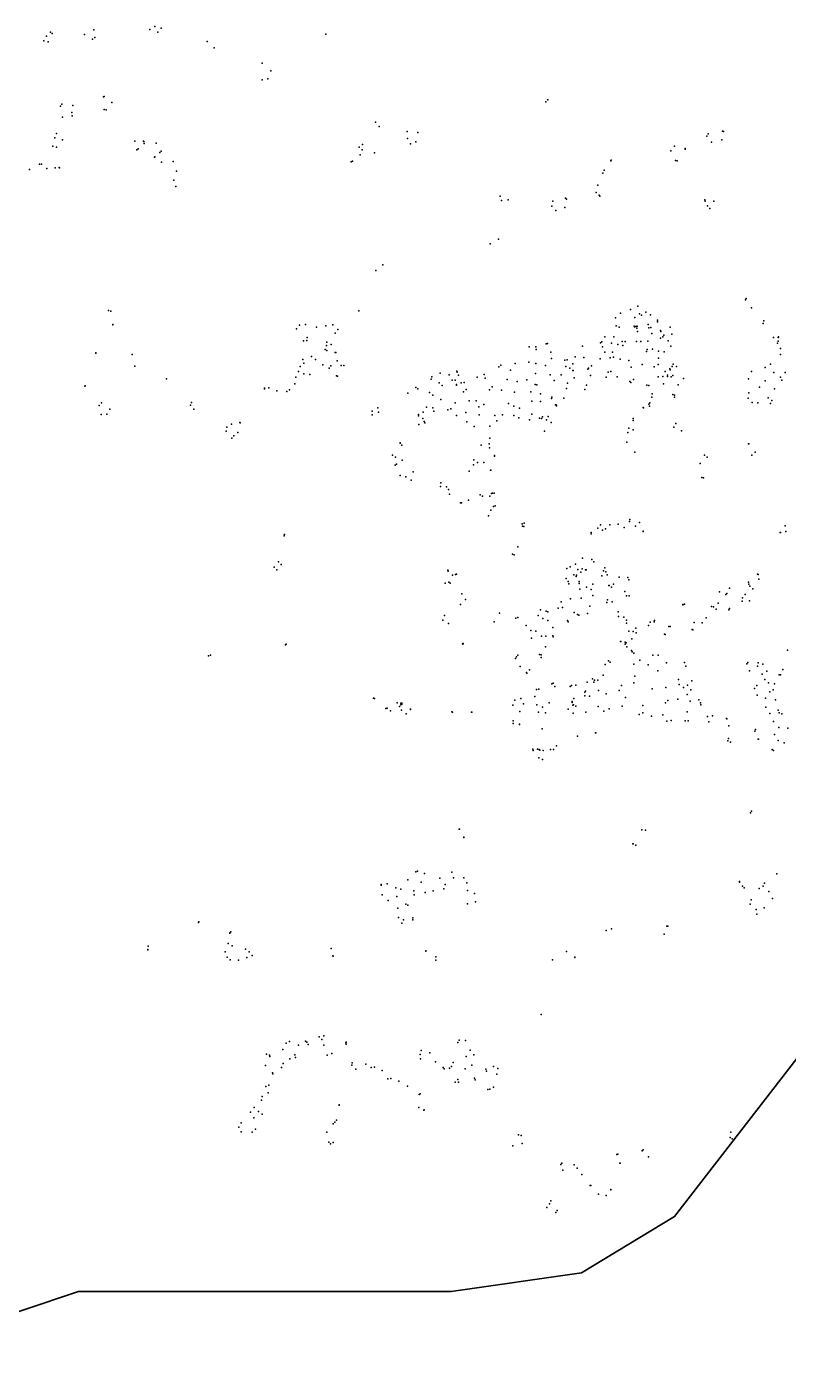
# Model space of a CAD drawing. Header units: millimetres. Extents: x -60275265 to 22802890, y -38578442 to 24337084.
# Drawn here: x 2032622 to 7221622, y -22397507 to -13404304 of the extents above; entities that cross this region are included whole.
import ezdxf

# ---------------------------------------------------------------- set-up
doc = ezdxf.new("R2010")
doc.units = ezdxf.units.MM
doc.header["$MEASUREMENT"] = 0
doc.layers.add('Outline', color=7, linetype='Continuous', true_color=0x000000)
doc.layers.add('particles', color=7, linetype='Continuous', true_color=0x000000)

msp = doc.modelspace()

# ---------------------------------------------------------------- linework, layer by layer
at = {"layer": 'Outline', "color": 3, "lineweight": 35, "true_color": 0x00ff00}
msp.add_lwpolyline([(13039331, -15644525), (11771230, -15644525), (11137351, -16154225), (11390938, -17810758), (11390938, -18320118), (9996120, -18575021), (9108430, -18320118), (9108430, -17173555), (7840611, -17045992), (7333096, -18065321), (7333096, -19467070), (7333096, -20358836), (6445571, -21505459), (5811691, -21887819), (4924165, -22014924), (3148832, -22014924), (2388023, -22014924), (1246851, -22397507)], dxfattribs=at)
at = {"layer": 'particles', "color": 93, "true_color": 0x67d435}
for p in [(2169622, -13470304), (2195622, -13442304), (2208622, -13452304), (2427622, -13459304), (2491622, -13428304), (2498622, -13480304), (2873622, -13426304), (2907622, -13404304), (2926622, -13442304), (2949622, -13415304), (4071622, -13457304), (2151622, -13501304), (2179622, -13508304), (2482622, -13490304), (3262622, -13507304), (3310622, -13550304), (3310622, -13550304), (3637622, -13655304), (3697622, -13706304), (3636622, -13767304), (3675622, -13761304), (2273622, -13934304), (2556622, -13883304), (2562622, -13881304), (2614622, -13922304), (5569622, -13917304), (5583622, -13903304), (2263622, -13947304), (2277622, -14022304), (2342622, -13991304), (2343622, -14013304), (2347622, -13943304), (2561622, -13969304), (2574622, -13972304), (4408622, -14056304), (4433622, -14086304), (6772622, -14116304), (2225622, -14163304), (2236622, -14134304), (2277622, -14175304), (2769622, -14184304), (2770622, -14185304), (2828622, -14185304), (2831622, -14187304), (2833622, -14200304), (2916622, -14198304), (4321622, -14207304), (4624622, -14120304), (4626622, -14168304), (4647622, -14204304), (4684622, -14190304), (4697622, -14125304), (6665622, -14150304), (6674622, -14135304), (6697622, -14193304), (6767622, -14177304), (6777622, -14120304), (2211622, -14218304), (2237622, -14227304), (2784622, -14243304), (2792622, -14238304), (2905622, -14294304), (2907622, -14291304), (2940622, -14262304), (2949622, -14253304), (4297622, -14226304), (4305622, -14278304), (4318622, -14245304), (4401622, -14265304), (6420622, -14251304), (6444622, -14220304), (6517622, -14236304), (6518622, -14240304), (2053622, -14379304), (2122622, -14342304), (2134622, -14341304), (2171622, -14370304), (2227622, -14366304), (2254622, -14365304), (2257622, -14367304), (2951622, -14329304), (3032622, -14323304), (4244622, -14326304), (4252622, -14321304), (5966622, -14382304), (6010622, -14320304), (6013622, -14315304), (6451622, -14317304), (6463622, -14318304), (3036622, -14450304), (3053622, -14390304), (5957622, -14402304), (3050622, -14493304), (5257622, -14559304), (5910622, -14535304), (5922622, -14485304), (5932622, -14553304), (5937622, -14560304), (5267622, -14590304), (5311622, -14585304), (5609622, -14627304), (5616622, -14594304), (5637622, -14657304), (5698622, -14636304), (5702622, -14573304), (5709622, -14579304), (6650622, -14584304), (6654622, -14593304), (6670622, -14625304), (6685622, -14644304), (6712622, -14594304), (5189622, -14884304), (5189622, -14884304), (5247622, -14853304), (4412622, -15065304), (4458622, -15026304), (6927622, -15266304), (6933622, -15257304), (2591622, -15338304), (2606622, -15342304), (4296622, -15341304), (6077622, -15355304), (6144622, -15332304), (6194622, -15309304), (6207622, -15361304), (6219622, -15370304), (6249622, -15348304), (6281622, -15367304), (6968622, -15320304), (2620622, -15434304), (2620622, -15435304), (3871622, -15463304), (3891622, -15437304), (3931622, -15434304), (4008622, -15451304), (4070622, -15442304), (4119622, -15436304), (4153622, -15467304), (6042622, -15388304), (6048622, -15442304), (6068622, -15451304), (6170622, -15444304), (6173622, -15448304), (6174622, -15386304), (6181622, -15447304), (6188622, -15459304), (6190622, -15444304), (6264622, -15433304), (6269622, -15456304), (6283622, -15453304), (6328622, -15416304), (6329622, -15404304), (6415622, -15452304), (7049622, -15426304), (7053622, -15408304), (3918622, -15544304), (3942622, -15542304), (3944622, -15521304), (4077622, -15553304), (4135622, -15492304), (5941622, -15557304), (5949622, -15550304), (5969622, -15516304), (6031622, -15516304), (6088622, -15548304), (6109622, -15549304), (6185622, -15548304), (6193622, -15481304), (6215622, -15549304), (6263622, -15547304), (6289622, -15495304), (6348622, -15473304), (6349622, -15526304), (6352622, -15481304), (6365622, -15518304), (6371622, -15506304), (6401622, -15545304), (6426622, -15499304), (6426622, -15499304), (7118622, -15521304), (7150622, -15522304), (7151622, -15546304), (7153622, -15517304), (2504622, -15627304), (2504622, -15628304), (2752622, -15637304), (4066622, -15604304), (4074622, -15577304), (4075622, -15575304), (4077622, -15611304), (4106622, -15569304), (4134622, -15623304), (4138622, -15623304), (5454622, -15586304), (5500622, -15586304), (5503622, -15604304), (5571622, -15564304), (5580622, -15563304), (5603622, -15622304), (5817622, -15581304), (5955622, -15585304), (5971622, -15622304), (6016622, -15560304), (6023622, -15622304), (6059622, -15570304), (6093622, -15576304), (6253622, -15616304), (6259622, -15604304), (6294622, -15600304), (6335622, -15615304), (6375622, -15618304), (6420622, -15581304), (7145622, -15559304), (7165622, -15596304), (7167622, -15637304), (2771622, -15717304), (3896622, -15720304), (3915622, -15672304), (3920622, -15696304), (3973622, -15651304), (4000622, -15671304), (4050622, -15707304), (4093622, -15731304), (4104622, -15714304), (4148622, -15680304), (4174622, -15713304), (4194622, -15711304), (5248622, -15722304), (5261622, -15710304), (5360622, -15699304), (5453622, -15690304), (5500622, -15699304), (5565622, -15713304), (5606622, -15664304), (5697622, -15676304), (5704622, -15719304), (5713622, -15674304), (5732622, -15731304), (5753622, -15701304), (5767622, -15653304), (5828622, -15657304), (5855622, -15737304), (5859622, -15731304), (5879622, -15714304), (5938622, -15666304), (6007622, -15661304), (6029622, -15656304), (6075622, -15668304), (6134622, -15678304), (6149622, -15724304), (6224622, -15705304), (6307622, -15722304), (6333622, -15706304), (6336622, -15663304), (6412622, -15734304), (6429622, -15719304), (6435622, -15703304), (6459622, -15720304), (7061622, -15725304), (7097622, -15704304), (2985622, -15803304), (2986622, -15802304), (2986622, -15804304), (3867622, -15791304), (3884622, -15752304), (3921622, -15769304), (3962622, -15774304), (4143622, -15783304), (4149622, -15784304), (4787622, -15806304), (4793622, -15789304), (4849622, -15764304), (4911622, -15776304), (4930622, -15811304), (4951622, -15811304), (4963622, -15751304), (4964622, -15758304), (4974622, -15777304), (5101622, -15791304), (5149622, -15774304), (5155622, -15799304), (5306622, -15808304), (5328622, -15743304), (5373622, -15821304), (5439622, -15810304), (5498622, -15767304), (5598622, -15775304), (5625622, -15814304), (5672622, -15775304), (5753622, -15746304), (5754622, -15747304), (5762622, -15796304), (5873622, -15781304), (5980622, -15792304), (5993622, -15758304), (6011622, -15754304), (6053622, -15789304), (6140622, -15822304), (6165622, -15807304), (6332622, -15789304), (6364622, -15788304), (6381622, -15753304), (6396622, -15788304), (6397622, -15778304), (6414622, -15741304), (6421622, -15789304), (6432622, -15781304), (6505622, -15801304), (6948622, -15802304), (6969622, -15754304), (7062622, -15816304), (7121622, -15760304), (7166622, -15791304), (7176622, -15811304), (7198622, -15759304), (2430622, -15852304), (2431622, -15851304), (2432622, -15851304), (3652622, -15866304), (3652622, -15871304), (3683622, -15865304), (3738622, -15884304), (3806622, -15888304), (3824622, -15877304), (3859622, -15837304), (4629622, -15900304), (4629622, -15900304), (4684622, -15863304), (4697622, -15871304), (4777622, -15896304), (4798622, -15913304), (4841622, -15830304), (4863622, -15848304), (4960622, -15845304), (4961622, -15842304), (4992622, -15829304), (5008622, -15892304), (5012622, -15828304), (5027622, -15875304), (5184622, -15878304), (5204622, -15857304), (5266622, -15881304), (5354622, -15893304), (5466622, -15891304), (5495622, -15842304), (5508622, -15843304), (5532622, -15904304), (5710622, -15869304), (5716622, -15832304), (5834622, -15876304), (5846622, -15847304), (6147622, -15828304), (6257622, -15847304), (6270622, -15848304), (6293622, -15906304), (6369622, -15838304), (6432622, -15910304), (6445622, -15913304), (6469622, -15843304), (6950622, -15898304), (7023622, -15860304), (7124622, -15871304), (2527622, -15985304), (2544622, -15967304), (3149622, -15983304), (3155622, -15963304), (4424622, -16001304), (4755622, -15995304), (4800622, -16000304), (4853622, -15944304), (4921622, -16006304), (4950622, -15966304), (5046622, -15952304), (5094622, -15953304), (5113622, -15993304), (5146622, -15977304), (5314622, -15970304), (5350622, -15988304), (5388622, -16003304), (5473622, -15956304), (5532622, -15957304), (5608622, -15937304), (5609622, -15928304), (5633622, -15981304), (5639622, -15979304), (5640622, -15987304), (5690622, -15935304), (6230622, -15999304), (6233622, -16000304), (6270622, -15976304), (6274622, -15990304), (6277622, -15966304), (6289622, -15927304), (6445622, -15928304), (6946622, -15935304), (6972622, -15965304), (7012622, -15966304), (7083622, -15933304), (7097622, -15971304), (7107622, -15950304), (2542622, -16046304), (2580622, -16043304), (2601622, -16009304), (3172622, -16010304), (4387622, -16024304), (4387622, -16049304), (4428622, -16029304), (4701622, -16054304), (4702622, -16046304), (4732622, -16072304), (4733622, -16029304), (4740622, -16093304), (4806622, -16023304), (4900622, -16014304), (4959622, -16052304), (5024622, -16032304), (5031622, -16095304), (5114622, -16047304), (5222622, -16053304), (5235622, -16088304), (5273622, -16047304), (5351622, -16053304), (5384622, -16068304), (5458622, -16082304), (5472622, -16043304), (5525622, -16071304), (5538622, -16072304), (5545622, -16061304), (5572622, -16081304), (5584622, -16060304), (6162622, -16086304), (6163622, -16072304), (3391622, -16160304), (3397622, -16132304), (3428622, -16111304), (3472622, -16168304), (3484622, -16101304), (3487622, -16103304), (4704622, -16113304), (4745622, -16103304), (5081622, -16128304), (5187622, -16126304), (5559622, -16159304), (5559622, -16159304), (5605622, -16099304), (6127622, -16169304), (6134622, -16139304), (6162622, -16150304), (6440622, -16132304), (6453622, -16106304), (6493622, -16157304), (3431622, -16206304), (3443622, -16190304), (4576622, -16239304), (4576622, -16241304), (4589622, -16254304), (5127622, -16254304), (5183622, -16246304), (5184622, -16273304), (5188622, -16207304), (6119622, -16234304), (6949622, -16245304), (6950622, -16246304), (4525622, -16323304), (4545622, -16336304), (4590622, -16357304), (5078622, -16355304), (5218622, -16330304), (5219622, -16325304), (6174622, -16302304), (6174622, -16302304), (6649622, -16323304), (6667622, -16335304), (6970622, -16323304), (6993622, -16302304), (4542622, -16391304), (4552622, -16384304), (4664622, -16437304), (5046622, -16432304), (5075622, -16389304), (5102622, -16373304), (5146622, -16373304), (5192622, -16425304), (5192622, -16425304), (5194622, -16424304), (6619622, -16379304), (4577622, -16460304), (4616622, -16470304), (4651622, -16492304), (4851622, -16536304), (4853622, -16511304), (4893622, -16538304), (6631622, -16475304), (6641622, -16477304), (4906622, -16556304), (4912622, -16588304), (5042622, -16629304), (5122622, -16593304), (5138622, -16601304), (5187622, -16601304), (5198622, -16584304), (5205622, -16582304), (5216622, -16582304), (4987622, -16646304), (4995622, -16648304), (5194622, -16698304), (5213622, -16673304), (5224622, -16667304), (5177622, -16735304), (5177622, -16736304), (5408622, -16791304), (5410622, -16805304), (5419622, -16807304), (5421622, -16785304), (5940622, -16797304), (6005622, -16797304), (6060622, -16793304), (6101622, -16815304), (6138622, -16773304), (6141622, -16760304), (6179622, -16805304), (6207622, -16781304), (7198622, -16803304), (3787622, -16872304), (3788622, -16863304), (3788622, -16863304), (5876622, -16850304), (5878622, -16857304), (5923622, -16820304), (5955622, -16834304), (5975622, -16823304), (6231622, -16840304), (6231622, -16842304), (7164622, -16848304), (7167622, -16850304), (7202622, -16843304), (5378622, -16946304), (3718622, -17085304), (3748622, -17048304), (3766622, -17066304), (5341622, -16997304), (5352622, -17002304), (5735622, -17082304), (5770622, -17064304), (5817622, -17023304), (5881622, -17032304), (5894622, -17048304), (3737622, -17102304), (4902622, -17106304), (4904622, -17112304), (4933622, -17140304), (4954622, -17134304), (4959622, -17133304), (5706622, -17162304), (5712622, -17095304), (5759622, -17136304), (5775622, -17149304), (5775622, -17149304), (5777622, -17140304), (5787622, -17100304), (5807622, -17120304), (5816622, -17097304), (5839622, -17104304), (5842622, -17104304), (5949622, -17144304), (5962622, -17109304), (5969622, -17089304), (5976622, -17117304), (5986622, -17138304), (6068622, -17152304), (6126622, -17156304), (6134622, -17172304), (7010622, -17132304), (7013622, -17134304), (7019622, -17166304), (4884622, -17194304), (4908622, -17187304), (4916622, -17194304), (5720622, -17182304), (5724622, -17198304), (5795622, -17197304), (5795622, -17197304), (5796622, -17183304), (5800622, -17235304), (5845622, -17220304), (5878622, -17237304), (5888622, -17201304), (5998622, -17210304), (5999622, -17209304), (6015622, -17221304), (6028622, -17200304), (6030622, -17201304), (6107622, -17250304), (6750622, -17253304), (6801622, -17264304), (6818622, -17227304), (6949622, -17188304), (6951622, -17201304), (6957622, -17215304), (6977622, -17232304), (4987622, -17339304), (4996622, -17267304), (5021622, -17305304), (5672622, -17321304), (5737622, -17301304), (5809622, -17295304), (5869622, -17351304), (5888622, -17278304), (5983622, -17325304), (5989622, -17308304), (6020622, -17321304), (6117622, -17281304), (6136622, -17279304), (6500622, -17340304), (6501622, -17341304), (6512622, -17336304), (6697622, -17352304), (6709622, -17356304), (6741622, -17331304), (6793622, -17270304), (6905622, -17317304), (6907622, -17293304), (6926622, -17270304), (6954622, -17314304), (4868622, -17445304), (4879622, -17413304), (5252622, -17397304), (5252622, -17399304), (5363622, -17433304), (5378622, -17428304), (5517622, -17415304), (5533622, -17375304), (5548622, -17434304), (5570622, -17384304), (5581622, -17388304), (5652622, -17363304), (5681622, -17360304), (5762622, -17393304), (5784622, -17408304), (5792622, -17411304), (5851622, -17400304), (5852622, -17400304), (6060622, -17390304), (6063622, -17420304), (6099622, -17425304), (6117622, -17445304), (6660622, -17429304), (6727622, -17370304), (6815622, -17376304), (6819622, -17366304), (4906622, -17468304), (5217622, -17457304), (5434622, -17481304), (5466622, -17516304), (5501622, -17520304), (5583622, -17449304), (5617622, -17495304), (5715622, -17447304), (5720622, -17457304), (6118622, -17466304), (6134622, -17520304), (6163622, -17522304), (6181622, -17499304), (6184622, -17531304), (6267622, -17482304), (6278622, -17459304), (6307622, -17457304), (6308622, -17448304), (6405622, -17489304), (6414622, -17489304), (6565622, -17509304), (6569622, -17512304), (6578622, -17462304), (6633622, -17464304), (3795622, -17613304), (3801622, -17608304), (3801622, -17608304), (5002622, -17606304), (5003622, -17609304), (5005622, -17605304), (5471622, -17568304), (5539622, -17555304), (5568622, -17555304), (5616622, -17552304), (5618622, -17559304), (6077622, -17592304), (6080622, -17591304), (6108622, -17595304), (6109622, -17608304), (6115622, -17601304), (6153622, -17573304), (6376622, -17540304), (6380622, -17543304), (3271622, -17688304), (3286622, -17685304), (3286622, -17685304), (5361622, -17706304), (5369622, -17696304), (5378622, -17685304), (5525622, -17679304), (5536622, -17700304), (5537622, -17682304), (5565622, -17628304), (6120622, -17628304), (6152622, -17653304), (6156622, -17661304), (6167622, -17671304), (6296622, -17683304), (6332622, -17685304), (7213622, -17649304), (5394622, -17762304), (5437622, -17801304), (5440622, -17806304), (5457622, -17783304), (5972622, -17747304), (5995622, -17722304), (6006622, -17731304), (6167622, -17745304), (6208622, -17717304), (6265622, -17749304), (6331622, -17791304), (6389622, -17735304), (6513622, -17733304), (6522622, -17758304), (6936622, -17743304), (6943622, -17734304), (6955622, -17790304), (7009622, -17758304), (7014622, -17737304), (7046622, -17746304), (7074622, -17793304), (7182622, -17781304), (5609622, -17878304), (5619622, -17874304), (5744622, -17890304), (5773622, -17888304), (5850622, -17868304), (5887622, -17845304), (5896622, -17867304), (5900622, -17853304), (5923622, -17853304), (5958622, -17820304), (6084622, -17891304), (6168622, -17873304), (6175622, -17826304), (6472622, -17849304), (6476622, -17883304), (6532622, -17889304), (6562622, -17859304), (7005622, -17891304), (7041622, -17814304), (7059622, -17850304), (7085622, -17872304), (7124622, -17879304), (7156622, -17818304), (7165622, -17817304), (4396622, -17976304), (4402622, -17980304), (4402622, -17980304), (5397622, -17978304), (5494622, -17965304), (5504622, -17917304), (5521622, -17915304), (5630622, -17897304), (5735622, -17897304), (5760622, -17979304), (5833622, -17961304), (5834622, -17935304), (5839622, -17929304), (5865622, -17962304), (5928622, -17924304), (5978622, -17948304), (6068622, -17924304), (6110622, -17973304), (6293622, -17913304), (6386622, -17904304), (6466622, -17984304), (6506622, -17905304), (6530622, -17951304), (6556622, -17920304), (6990622, -17910304), (7008622, -17957304), (7063622, -17977304), (7093622, -17933304), (7116622, -17920304), (4479622, -18048304), (4489622, -18044304), (4510622, -18063304), (4556622, -18008304), (4572622, -18034304), (4582622, -18010304), (4582622, -18021304), (4586622, -18059304), (4587622, -18017304), (4589622, -18011304), (4647622, -18052304), (4647622, -18053304), (4929622, -18069304), (4932622, -18071304), (4932622, -18071304), (5062622, -18073304), (5065622, -18073304), (5343622, -18025304), (5358622, -17990304), (5391622, -18067304), (5416622, -18015304), (5508622, -18022304), (5518622, -18072304), (5545622, -18038304), (5592622, -18009304), (5720622, -18052304), (5747622, -18000304), (5747622, -18006304), (5753622, -18024304), (5757622, -18023304), (5773622, -18032304), (5840622, -18072304), (5924622, -18033304), (5963622, -18066304), (6000622, -18050304), (6089622, -18032304), (6228622, -18027304), (6382622, -18008304), (6399622, -17992304), (6531622, -18070304), (6552622, -17996304), (6611622, -17989304), (6622622, -18009304), (6624622, -18023304), (7067622, -18039304), (7133622, -17987304), (7149622, -18058304), (7156622, -18076304), (4617622, -18084304), (5345622, -18130304), (5346622, -18148304), (5388622, -18154304), (5390622, -18156304), (5566622, -18077304), (5755622, -18078304), (6203622, -18088304), (6228622, -18077304), (6287622, -18100304), (6365622, -18091304), (6391622, -18134304), (6421622, -18129304), (6516622, -18132304), (6538622, -18131304), (6669622, -18101304), (6677622, -18138304), (6702622, -18098304), (6798622, -18116304), (6801622, -18117304), (6815622, -18165304), (7093622, -18080304), (7119622, -18135304), (7176622, -18084304), (5544622, -18185304), (5783622, -18235304), (5907622, -18212304), (5908622, -18212304), (6811622, -18251304), (6991622, -18202304), (6995622, -18191304), (7016622, -18255304), (7126622, -18224304), (7154622, -18177304), (7216622, -18181304), (5480622, -18324304), (5482622, -18333304), (5511622, -18323304), (5524622, -18326304), (5527622, -18331304), (5550622, -18333304), (5601622, -18325304), (5621622, -18327304), (5641622, -18302304), (6807622, -18268304), (6826622, -18275304), (7015622, -18256304), (7109622, -18326304), (7119622, -18333304), (7119622, -18333304), (7149622, -18265304), (7191622, -18281304), (5520622, -18383304), (5545622, -18395304), (6961622, -18758304), (6969622, -18746304), (4979622, -18869304), (4980622, -18869304), (6223622, -18873304), (6246622, -18875304), (6247622, -18875304), (5009622, -18923304), (5009622, -18924304), (6161622, -18969304), (6162622, -18969304), (6180622, -18977304), (4695622, -19155304), (4448622, -19245304), (4487622, -19240304), (4628622, -19213304), (4683622, -19159304), (4719622, -19230304), (4742622, -19171304), (4847622, -19203304), (4883622, -19245304), (4928622, -19160304), (4940622, -19199304), (5009622, -19199304), (5030622, -19234304), (6886622, -19229304), (6886622, -19229304), (6887622, -19225304), (7057622, -19235304), (7140622, -19173304), (4447622, -19249304), (4453622, -19316304), (4546622, -19267304), (4553622, -19327304), (4582622, -19276304), (4669622, -19289304), (4671622, -19316304), (4747622, -19299304), (4802622, -19288304), (4873622, -19274304), (5034622, -19286304), (5083622, -19306304), (6908622, -19256304), (6918622, -19267304), (7021622, -19273304), (7047622, -19256304), (7087622, -19292304), (4496622, -19353304), (4561622, -19406304), (4616622, -19379304), (4629622, -19386304), (5035622, -19376304), (5089622, -19363304), (6960622, -19379304), (6966622, -19350304), (7001622, -19416304), (7055622, -19403304), (7111622, -19341304), (3204622, -19504304), (3204622, -19504304), (3205622, -19500304), (4566622, -19469304), (4588622, -19509304), (4599622, -19486304), (4662622, -19485304), (4663622, -19473304), (7004622, -19448304), (3417622, -19577304), (3418622, -19575304), (3423622, -19567304), (5980622, -19559304), (6015622, -19547304), (6373622, -19582304), (6393622, -19529304), (6400622, -19529304), (2858622, -19688304), (2858622, -19689304), (2860622, -19664304), (3405622, -19646304), (3432622, -19662304), (3523622, -19686304), (4106622, -19680304), (3384622, -19703304), (3399622, -19739304), (3420622, -19758304), (3475622, -19761304), (3533622, -19743304), (3548622, -19704304), (3568622, -19728304), (4119622, -19731304), (4120622, -19732304), (4751622, -19698304), (4752622, -19697304), (4819622, -19760304), (4820622, -19738304), (5614622, -19758304), (5708622, -19702304), (5765622, -19740304), (5765622, -19742304), (5536622, -20129304), (3824622, -20314304), (3933622, -20312304), (3942622, -20318304), (4025622, -20283304), (4044622, -20299304), (4056622, -20276304), (4207622, -20323304), (4209622, -20319304), (4970622, -20320304), (4979622, -20304304), (5022622, -20308304), (3667622, -20399304), (3686622, -20407304), (3777622, -20369304), (3801622, -20326304), (3860622, -20404304), (3885622, -20339304), (3950622, -20335304), (4057622, -20338304), (4079622, -20406304), (4111622, -20396304), (4210622, -20331304), (4713622, -20403304), (4719622, -20374304), (4778622, -20391304), (5054622, -20372304), (5077622, -20405304), (3659622, -20478304), (3689622, -20415304), (3768622, -20491304), (3781622, -20464304), (3825622, -20432304), (3863622, -20422304), (4248622, -20474304), (4249622, -20459304), (4274622, -20503304), (4343622, -20469304), (4379622, -20490304), (4402622, -20488304), (4716622, -20432304), (4817622, -20451304), (4869622, -20490304), (4876622, -20499304), (4913622, -20496304), (4925622, -20484304), (4937622, -20456304), (5019622, -20499304), (5026622, -20416304), (5064622, -20475304), (5160622, -20502304), (5213622, -20484304), (5241622, -20498304), (3707622, -20526304), (3710622, -20533304), (4453622, -20512304), (4493622, -20567304), (4513622, -20565304), (4567622, -20584304), (4952622, -20590304), (4969622, -20572304), (4974622, -20590304), (5082622, -20564304), (5087622, -20575304), (5164622, -20516304), (5234622, -20536304), (3662622, -20621304), (3679622, -20664304), (3682622, -20612304), (4627622, -20618304), (4707622, -20675304), (4713622, -20670304), (5173622, -20641304), (5188622, -20638304), (5211622, -20624304), (3583622, -20764304), (3633622, -20714304), (3638622, -20687304), (4162622, -20744304), (4162622, -20744304), (4162622, -20747304), (4703622, -20762304), (3558622, -20795304), (3580622, -20834304), (3612622, -20791304), (3638622, -20809304), (4132622, -20863304), (4144622, -20850304), (4737622, -20781304), (4741622, -20778304), (3478622, -20896304), (3495622, -20867304), (3495622, -20928304), (3568622, -20930304), (3591622, -20910304), (4078622, -20931304), (4121622, -20874304), (5383622, -20948304), (5401622, -20953304), (6828622, -20932304), (4090622, -20999304), (4102622, -21011304), (4120622, -21002304), (5344622, -21024304), (5407622, -21009304), (6824622, -20967304), (6838622, -20977304), (6051622, -21084304), (6058622, -21081304), (6224622, -21057304), (6231622, -21052304), (6267622, -21099304), (5670622, -21150304), (5677622, -21142304), (5684622, -21190304), (5762622, -21154304), (5781622, -21176304), (5813622, -21219304), (6071622, -21143304), (6074622, -21142304), (5871622, -21294304), (5875622, -21294304), (5602622, -21398304), (5928622, -21354304), (5980622, -21361304), (6010622, -21322304), (6010622, -21324304), (5576622, -21443304), (5594622, -21418304), (5636622, -21477304), (5646622, -21465304)]:
    msp.add_point(p, dxfattribs=at)

doc.saveas('drawing.dxf')
